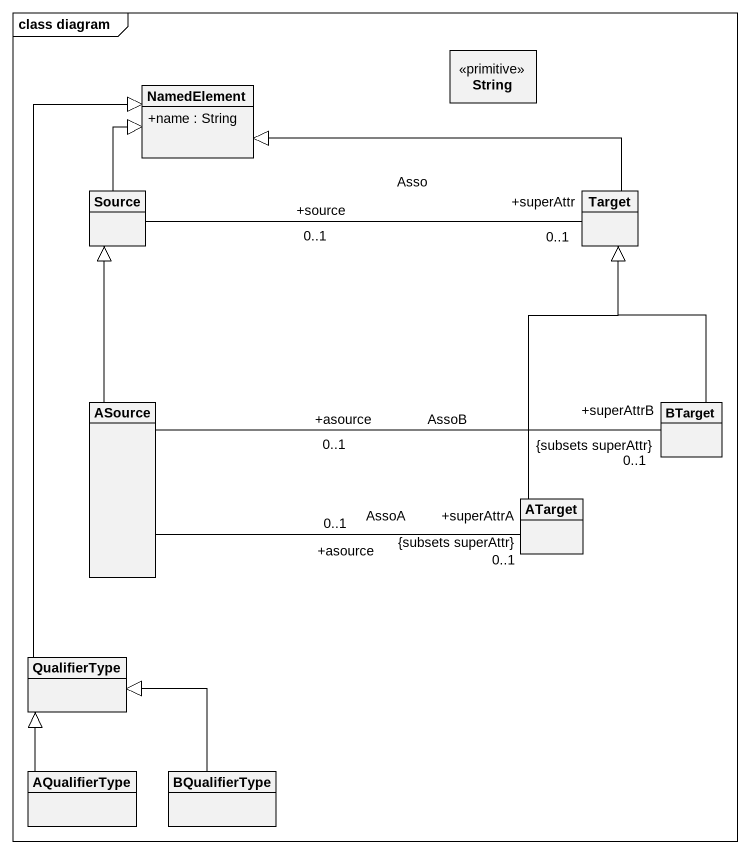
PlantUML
@startuml
mainframe class diagram
hide circle
hide empty members
skinparam classAttributeIconSize 0
class NamedElement {
  +name : String
}
class String <<primitive>>
class Source
class Target
class ASource
class BTarget
class ATarget
class QualifierType
class AQualifierType
class BQualifierType
Source -up-|> NamedElement
Source "+source\n0..1" -right- "+superAttr\n0..1" Target : Asso
Target -left-|> NamedElement
ASource -up-|> Source
ASource "+asource\n0..1" -right- "+superAttrB\n0..1\n{subsets superAttr}" BTarget : AssoB
ASource "+asource\n0..1" -right- "+superAttrA\n0..1\n{subsets superAttr}" ATarget : AssoA
BTarget -up-|> Target
ATarget -up-|> Target
QualifierType -up-|> NamedElement
AQualifierType -up-|> QualifierType
BQualifierType -up-|> QualifierType
@enduml
